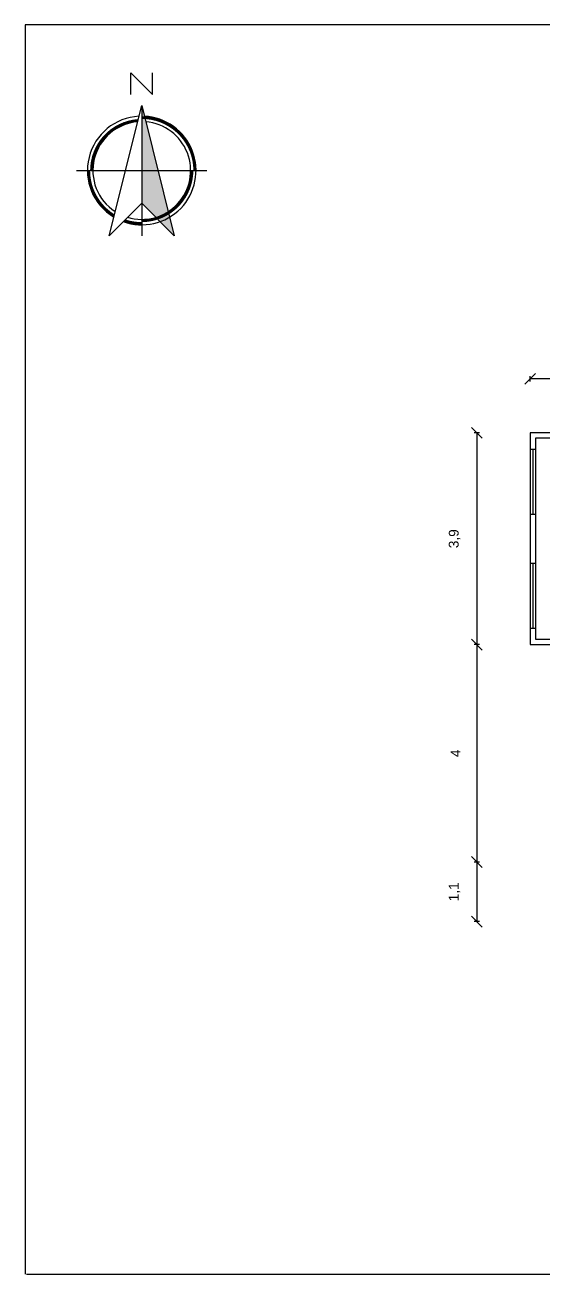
# Model space of a CAD drawing. Header units: millimetres. Extents: x 1 to 29, y 1 to 24.
# Drawn here: x 0.97 to 10.51, y 1 to 24 of the extents above; entities that cross this region are included whole.
import ezdxf

# ---------------------------------------------------------------- set-up
doc = ezdxf.new("R2010")
doc.units = ezdxf.units.MM
doc.layers.add('www.dwgautocad.com', color=7, linetype='Continuous')
doc.styles.get("Standard").update_dxf_attribs({"font": 'arial.ttf'})
doc.dimstyles.new('cota 100', dxfattribs={"dimtxt": 0.18, "dimasz": 0.2, "dimexe": 0.05, "dimexo": 0, "dimgap": 0.3, "dimtad": 1, "dimtxsty": 'Standard', "dimblk": 'OBLIQUE', "dimcen": 2.5, "dimadec": 0, "dimazin": 0, "dimtfac": 1, "dimtix": 1, "dimtmove": 2, "dimatfit": 3, "dimldrblk": 'OBLIQUE', "dimfxl": 0.05, "dimfxlon": 1, "dimarcsym": 0})

# ---------------------------------------------------------------- blocks, each defined once
blk = doc.blocks.new('NORTE')
at = {"layer": 'www.dwgautocad.com'}
for p, q in [((0, 1.2), (0, -1.2)), ((-1.2, 0), (1.2, 0))]:
    blk.add_line(p, q, dxfattribs=at)
blk.add_lwpolyline([(-0.2, 1.4), (-0.2, 1.8), (0.2, 1.4), (0.2, 1.8)], dxfattribs=at)
blk.add_lwpolyline([(0, 1.2), (0.6, -1.2), (0, -0.6), (-0.6, -1.2)], close=True, dxfattribs=at)
at = {"layer": 'www.dwgautocad.com', "const_width": 0.05}
for points in [[(-0.069, 0.922, 0.392385), (-0.925, 0, 1)], [(0.975, 0, 0.414214), (0, 0.975, 1)], [(-0.508, -0.832, -0.261393), (-0.975, 0, -1)], [(0.925, 0, -0.414214), (0, -0.925, -1)], [(0, -0.975, -0.083997), (-0.321, -0.921, -1)]]:
    blk.add_lwpolyline(points, format="xyb", dxfattribs=at)
at = {"layer": 'www.dwgautocad.com'}
for radius, start, end in [(1, 92.8842, 239.0434), (1, 250.1041, 87.1158), (0.9, 94.8313, 237.0962), (0.9, 253.1255, 85.1687)]:
    blk.add_arc((0, 0), radius, start, end, dxfattribs=at)
blk.add_solid([(0, 1.2), (0.6, -1.2), (0, -0.6)], dxfattribs=at)
blk = doc.blocks.new('_Oblique')
at = {"color": 0, "linetype": 'ByBlock', "lineweight": -2}
blk.add_line((-0.5, -0.5), (0.5, 0.5), dxfattribs=at)
blk = doc.blocks.new('*D9')
at = {"color": 0, "lineweight": -2, "transparency": 16777216}
for p, q in [((10.268, 17.435), (10.268, 17.535)), ((14.468, 17.485), (10.268, 17.485)), ((14.468, 17.435), (14.468, 17.535))]:
    blk.add_line(p, q, dxfattribs=at)
at = {"layer": 'Defpoints', "color": 0, "transparency": 16777216}
for p in [(10.268, 17.485), (10.268, 16.49), (14.468, 16.49)]:
    blk.add_point(p, dxfattribs=at)
at = {"color": 0, "lineweight": -2, "transparency": 16777216, "xscale": 0.2, "yscale": 0.2, "zscale": 0.2, "rotation": 180}
blk.add_blockref('_Oblique', (10.268, 17.485), dxfattribs=at)
at = {"color": 0, "lineweight": -2, "transparency": 16777216, "xscale": 0.2, "yscale": 0.2, "zscale": 0.2}
blk.add_blockref('_Oblique', (14.468, 17.485), dxfattribs=at)
at = {"color": 0, "transparency": 16777216, "insert": (12.368, 17.894), "char_height": 0.18, "attachment_point": 5}
blk.add_mtext('4,2', dxfattribs=at)
blk = doc.blocks.new('*D10')
at = {"color": 0, "lineweight": -2, "transparency": 16777216}
for p, q in [((9.337, 16.49), (9.237, 16.49)), ((9.287, 16.49), (9.287, 12.59)), ((9.337, 12.59), (9.237, 12.59))]:
    blk.add_line(p, q, dxfattribs=at)
at = {"layer": 'Defpoints', "color": 0, "transparency": 16777216}
for p in [(10.268, 16.49), (9.287, 12.59), (10.268, 12.59)]:
    blk.add_point(p, dxfattribs=at)
at = {"color": 0, "lineweight": -2, "transparency": 16777216, "xscale": 0.2, "yscale": 0.2, "zscale": 0.2}
for p, rotation in [((9.287, 16.49), 90), ((9.287, 12.59), 270)]:
    blk.add_blockref('_Oblique', p, dxfattribs=dict(at, rotation=rotation))
at = {"color": 0, "transparency": 16777216, "insert": (8.879, 14.54), "char_height": 0.18, "attachment_point": 5, "rotation": 90}
blk.add_mtext('3,9', dxfattribs=at)
blk = doc.blocks.new('*D11')
at = {"color": 0, "lineweight": -2, "transparency": 16777216}
for p, q in [((9.337, 12.59), (9.237, 12.59)), ((9.287, 12.59), (9.287, 8.586)), ((9.337, 8.586), (9.237, 8.586))]:
    blk.add_line(p, q, dxfattribs=at)
at = {"layer": 'Defpoints', "color": 0, "transparency": 16777216}
for p in [(10.268, 12.59), (9.287, 8.586), (12.142, 8.586)]:
    blk.add_point(p, dxfattribs=at)
at = {"color": 0, "lineweight": -2, "transparency": 16777216, "xscale": 0.2, "yscale": 0.2, "zscale": 0.2}
for p, rotation in [((9.287, 12.59), 90), ((9.287, 8.586), 270)]:
    blk.add_blockref('_Oblique', p, dxfattribs=dict(at, rotation=rotation))
at = {"color": 0, "transparency": 16777216, "insert": (8.897, 10.588), "char_height": 0.18, "attachment_point": 5, "rotation": 90}
blk.add_mtext('4', dxfattribs=at)
blk = doc.blocks.new('*D13')
at = {"color": 0, "lineweight": -2, "transparency": 16777216}
for p, q in [((9.337, 8.586), (9.237, 8.586)), ((9.287, 8.586), (9.287, 7.49)), ((9.337, 7.49), (9.237, 7.49))]:
    blk.add_line(p, q, dxfattribs=at)
at = {"layer": 'Defpoints', "color": 0, "transparency": 16777216}
for p in [(12.142, 8.586), (9.287, 7.49), (12.142, 7.49)]:
    blk.add_point(p, dxfattribs=at)
at = {"color": 0, "lineweight": -2, "transparency": 16777216, "xscale": 0.2, "yscale": 0.2, "zscale": 0.2}
for p, rotation in [((9.287, 8.586), 90), ((9.287, 7.49), 270)]:
    blk.add_blockref('_Oblique', p, dxfattribs=dict(at, rotation=rotation))
at = {"color": 0, "transparency": 16777216, "insert": (8.879, 8.038), "char_height": 0.18, "attachment_point": 5, "rotation": 90}
blk.add_mtext('1,1', dxfattribs=at)

msp = doc.modelspace()

# ---------------------------------------------------------------- linework, layer by layer
for p, q in [((28.973, 24), (0.973, 24)), ((0.973, 24), (0.973, 1)), ((11.768, 16.49), (10.268, 16.49)), ((10.268, 16.49), (10.268, 16.19)), ((14.368, 16.39), (10.368, 16.39)), ((10.368, 16.39), (10.368, 12.69)), ((10.268, 16.19), (10.368, 16.19)), ((10.268, 16.19), (10.268, 14.99)), ((10.318, 16.19), (10.318, 14.99)), ((10.268, 14.99), (10.368, 14.99)), ((10.268, 14.99), (10.268, 14.09)), ((10.268, 14.09), (10.368, 14.09)), ((10.268, 14.09), (10.268, 12.89)), ((10.318, 14.09), (10.318, 12.89)), ((10.268, 12.89), (10.368, 12.89)), ((10.268, 12.89), (10.268, 12.59)), ((10.368, 12.69), (13.268, 12.69)), ((10.268, 12.59), (13.268, 12.59)), ((1, 1), (28.973, 1))]:
    msp.add_line(p, q)

# ---------------------------------------------------------------- block references
at = {"layer": 'www.dwgautocad.com'}
msp.add_blockref('NORTE', (3.121, 21.32), dxfattribs=at)

# ---------------------------------------------------------------- dimensions: what is measured, and where the dimension line sits
dim = msp.add_linear_dim(base=(10.268, 17.485), p1=(14.468, 16.49), p2=(10.268, 16.49), dimstyle='cota 100')
dim.commit()
dim.dimension.update_dxf_attribs({"geometry": '*D9', "text_midpoint": (12.368, 17.894)})
for base, p1, p2, picture, middle in [((9.287, 12.59), (10.268, 16.49), (10.268, 12.59), '*D10', (8.879, 14.54)), ((9.287, 8.586), (10.268, 12.59), (12.142, 8.586), '*D11', (8.897, 10.588)), ((9.287, 7.49), (12.142, 8.586), (12.142, 7.49), '*D13', (8.879, 8.038))]:
    dim = msp.add_linear_dim(base=base, p1=p1, p2=p2, angle=90, dimstyle='cota 100')
    dim.commit()
    dim.dimension.update_dxf_attribs({"geometry": picture, "text_midpoint": middle})

doc.saveas('drawing.dxf')
